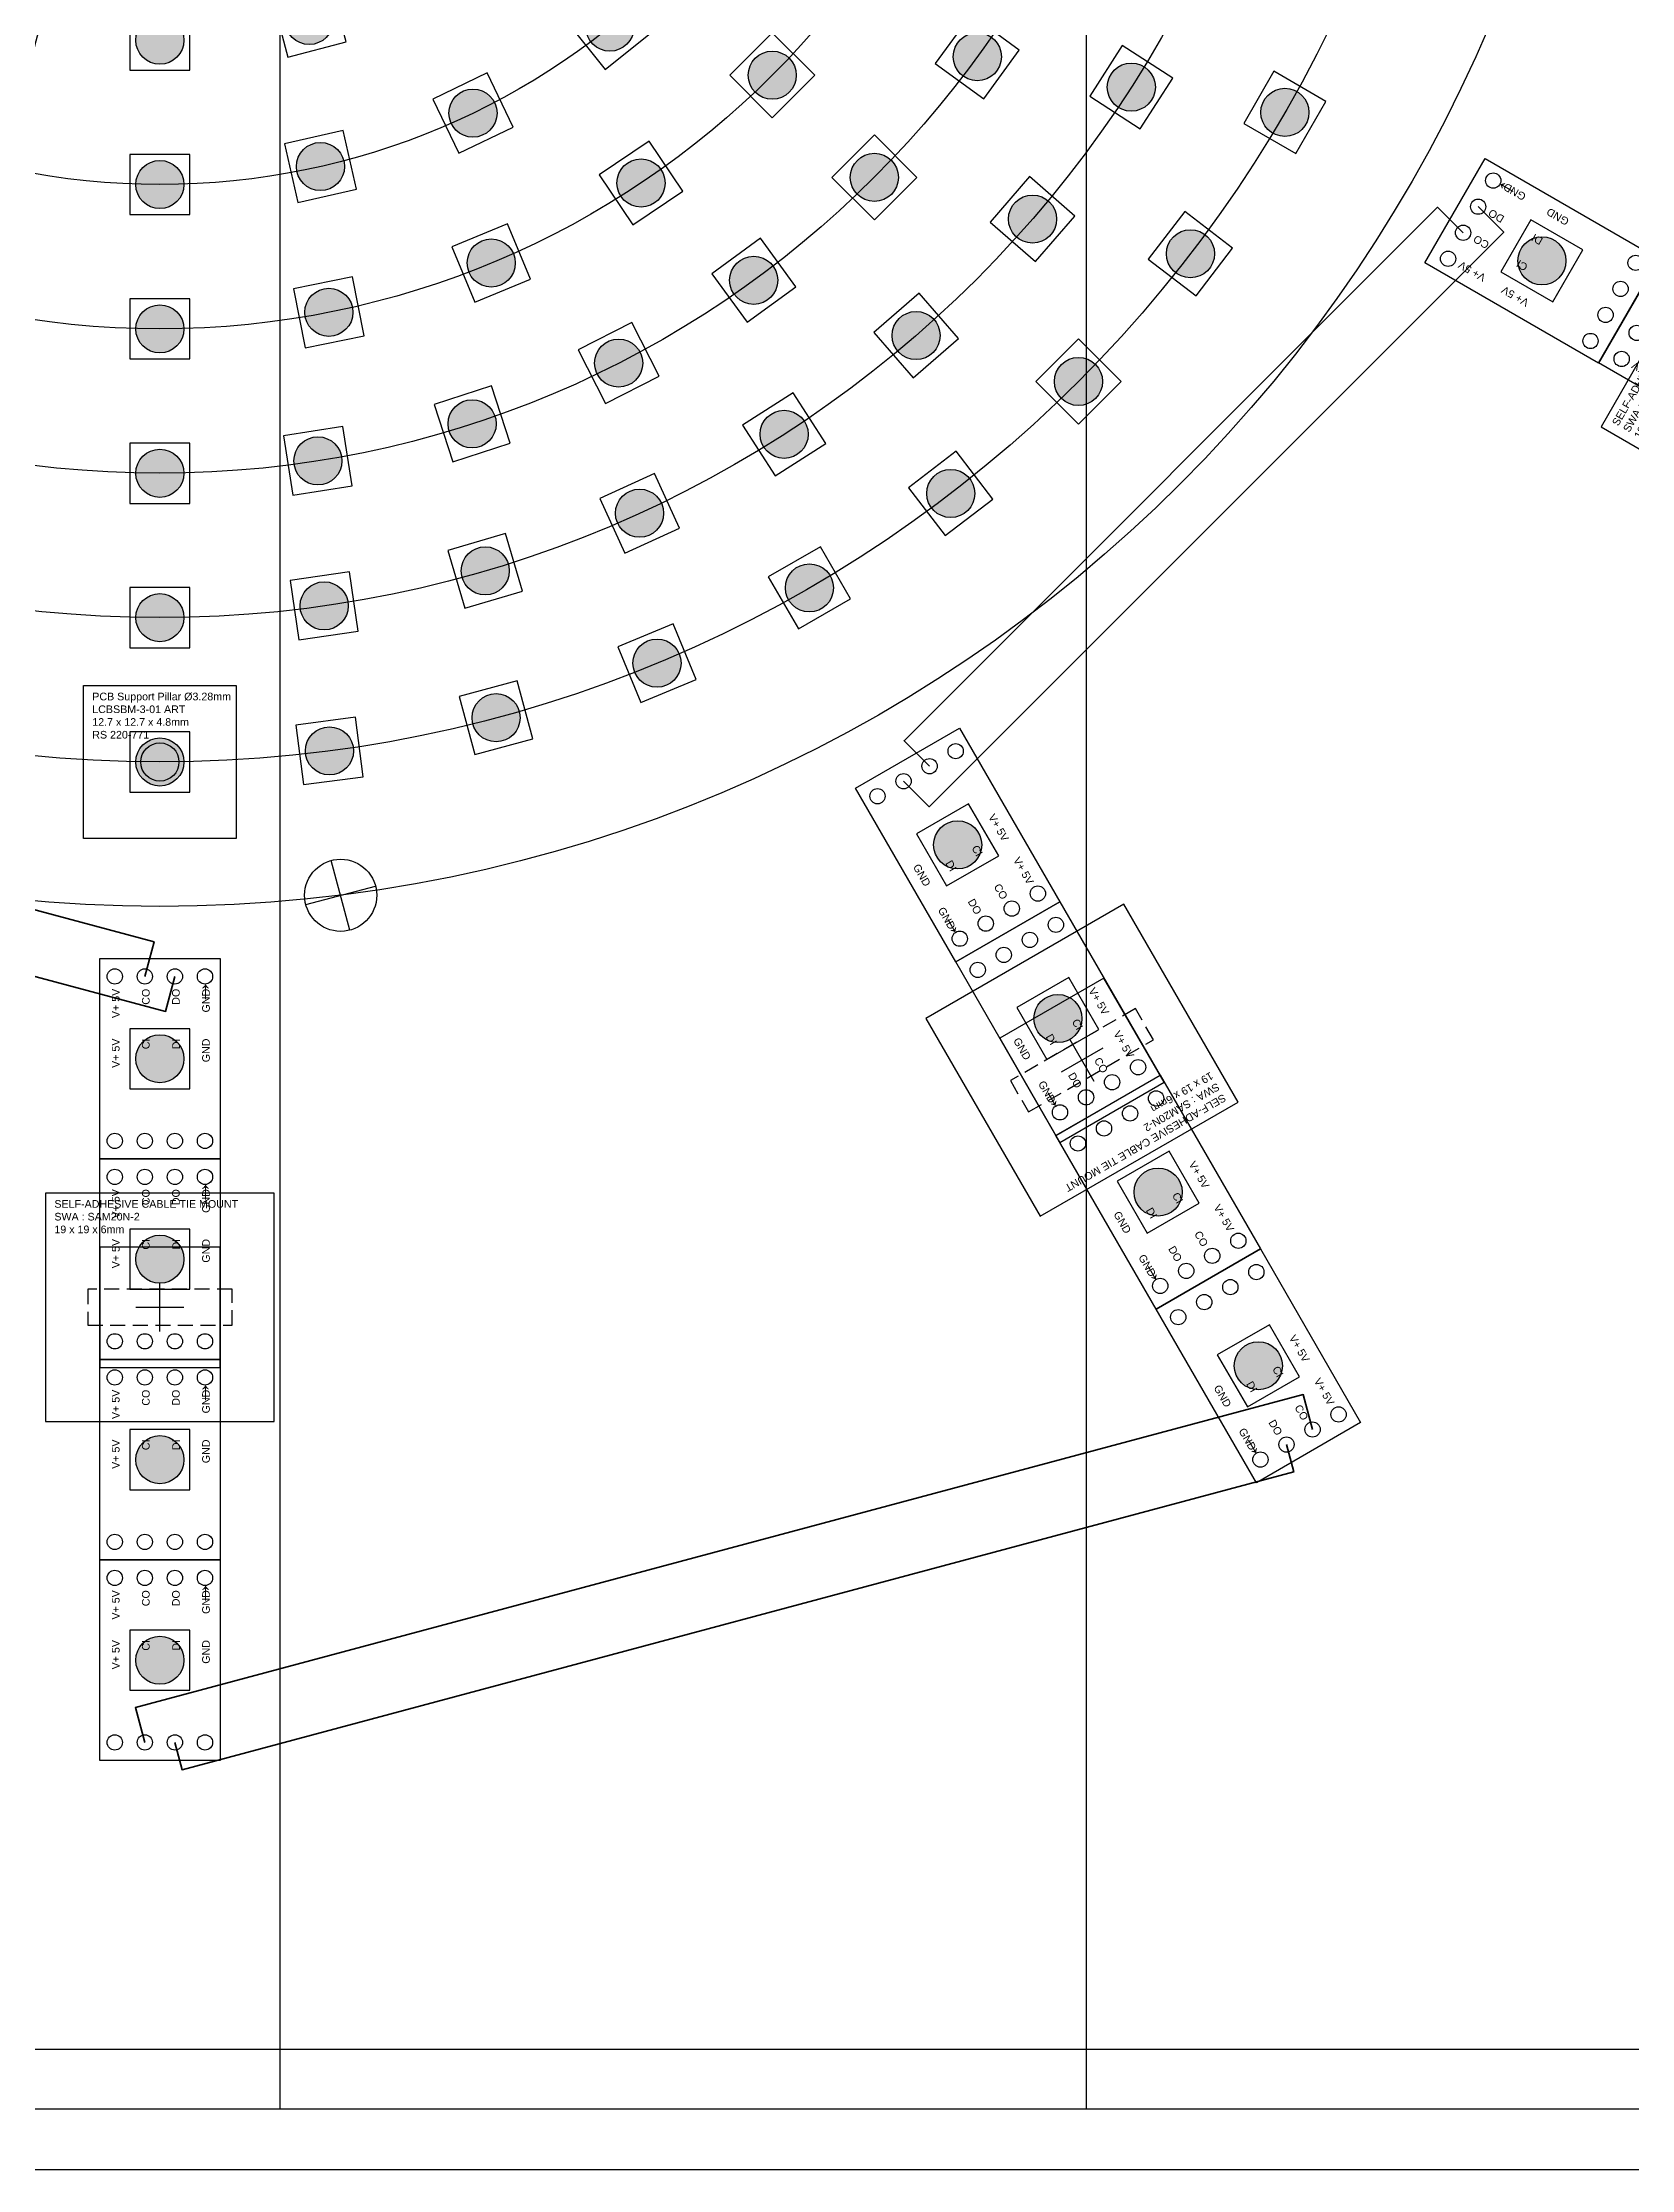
# Model space of a CAD drawing. Header units: millimetres. Extents: x 2050 to 3932, y -1485 to -693.
# Drawn here: x 2770.6 to 2902.7, y -1277.8 to -1101 of the extents above; entities that cross this region are included whole.
import ezdxf

# ---------------------------------------------------------------- set-up
doc = ezdxf.new("R2010")
doc.units = ezdxf.units.MM
doc.header["$LTSCALE"] = 10
doc.header["$MEASUREMENT"] = 0
doc.linetypes.add('DASHED', pattern=[0.75, 0.5, -0.25])
doc.layers.get('0').update_dxf_attribs({"color": 8})
for name, color, linetype, lineweight in [('Colour0', 2, 'Continuous', 35), ('Colour6', 80, 'Continuous', 35), ('VERO CUT', 252, 'Continuous', 35)]:
    doc.layers.add(name, color=color, linetype=linetype, lineweight=lineweight)
for name, color, linetype in [('Component', 210, 'Continuous'), ('LED SMD 5050', 40, 'Continuous'), ('LED Strip', 30, 'Continuous'), ('vero Pins', 30, 'Continuous')]:
    doc.layers.add(name, color=color, linetype=linetype)
doc.layers.add('Layout Page', color=253, linetype='Continuous', plot=False)
doc.styles.get("Standard").update_dxf_attribs({"font": 'arial.ttf'})

# ---------------------------------------------------------------- blocks, each defined once
blk = doc.blocks.new('SMD 5050')
at = {"layer": 'LED SMD 5050'}
blk.add_hatch(color=256, dxfattribs=at).paths.add_polyline_path([(2, 0, 1), (-2, 0, 1)])
blk.add_lwpolyline([(-2.5, 2.5), (-2.5, -2.5), (2.5, -2.5), (2.5, 2.5)], close=True, dxfattribs=at)
blk.add_circle((0, 0), 2, dxfattribs=at)
blk = doc.blocks.new('DotStar 240mm Disc')
at = {"layer": 'vero Pins'}
for radius in [120, 108, 96, 84, 72, 60]:
    blk.add_circle((0, 0), radius, dxfattribs=at)
for p, rotation in [((-12.42, -46.36), 165), ((12.42, -46.36), 194.9999999999999), ((37.41, -46.91), 218.5714285714285), ((0, -48), 180), ((67.96, -49.37), 234), ((50.91, -50.91), 224.9999999999999), ((80.76, -51.9), 237.2727272727272), ((26.03, -54.06), 205.7142857142857), ((93.53, -54), 239.9999999999999), ((13.35, -58.5), 192.8571428571429), ((40, -59.87), 213.7499999999999), ((59.4, -59.4), 224.9999999999999), ((0, -60), 180), ((72.55, -62.87), 229.090909090909), ((27.55, -66.52), 202.5000000000001), ((85.68, -65.75), 232.4999999999999), ((49.37, -67.96), 216), ((14.05, -70.62), 191.25), ((0, -72), 180), ((62.87, -72.55), 220.9090909090909), ((38.14, -74.84), 206.9999999999999), ((76.37, -76.37), 224.9999999999999), ((25.96, -79.89), 198), ((51.9, -80.76), 212.7272727272727), ((13.14, -82.97), 189), ((0, -84), 180), ((65.75, -85.68), 217.5), ((39.88, -87.32), 204.5454545454545), ((27.05, -92.11), 196.3636363636363), ((54, -93.53), 209.9999999999999), ((0, -96), 180), ((13.66, -95.02), 188.1818181818181), ((41.33, -99.78), 202.4999999999999), ((27.95, -104.32), 194.9999999999999), ((14.1, -107.08), 187.4999999999999), ((0, -108), 180)]:
    blk.add_blockref('SMD 5050', p, dxfattribs=dict(at, rotation=rotation))
blk = doc.blocks.new('*U130')
at = {"layer": 'Layout Page'}
blk.add_lwpolyline([(-105, 148.5), (105, 148.5), (105, -148.5), (-105, -148.5)], close=True, dxfattribs=at)
blk = doc.blocks.new('*U131')
at = {"layer": 'vero Pins', "color": 0, "linetype": 'ByBlock', "lineweight": -2, "transparency": 16777216}
for p, rotation in [((2895.36, -1124.28), 180), ((2708.86, -1167.78), 90)]:
    blk.add_blockref('*U130', p, dxfattribs=dict(at, rotation=rotation))
blk = doc.blocks.new('PCB support Pillar')
at = {"layer": 'Component'}
blk.add_lwpolyline([(0, 0), (12.7, 0), (12.7, -12.7), (0, -12.7)], close=True, dxfattribs=at)
blk.add_circle((6.35, -6.35), 1.59, dxfattribs=at)
at = {"layer": 'Component', "insert": (0.73, -0.59), "char_height": 0.635, "width": 17.0886, "attachment_point": 1}
blk.add_mtext('PCB Support Pillar %%C3.28mm\\PLCBSBM-3-01 ART\\P12.7 x 12.7 x 4.8mm\\PRS 220-771', dxfattribs=at)
blk = doc.blocks.new('DotStar Strip 60')
at = {"color": 1}
for centre in [(-3.75, 15.17), (-1.25, 15.17), (1.25, 15.17), (3.75, 15.17), (-3.75, 1.5), (-1.25, 1.5), (1.25, 1.5), (3.75, 1.5)]:
    blk.add_circle(centre, 0.635, dxfattribs=at)
at = {"layer": 'LED Strip'}
blk.add_lwpolyline([(5, 16.67), (5, 0), (-5, 0), (-5, 16.67)], close=True, dxfattribs=at)
at = {"layer": 'vero Pins'}
blk.add_blockref('SMD 5050', (0, 8.33), dxfattribs=at)
at = {"color": 4, "width": 7.3862, "attachment_point": 9, "rotation": 90}
for s, insert, char_height in [('{\\fArial|b1|i0|c0|p34;→}', (4.16, 14.94), 1.5), ('V+ 5V', (-3.34, 14.15), 0.635), ('CO', (-0.84, 14.15), 0.635), ('DO', (1.66, 14.15), 0.635), ('GND', (4.16, 14.15), 0.635), ('V+ 5V', (-3.34, 10.01), 0.635), ('CI', (-0.84, 10.01), 0.635), ('DI', (1.66, 10.01), 0.635), ('GND', (4.16, 10.01), 0.635)]:
    blk.add_mtext(s, dxfattribs=dict(at, insert=insert, char_height=char_height))
blk = doc.blocks.new('Indicator OUT (DotStar x 4)')
at = {"layer": 'Component'}
for points in [[(-9.5, 9.5), (-9.5, -9.5), (9.5, -9.5), (9.5, 9.5)], [(-5, 5), (-5, -5), (5, -5), (5, 5)]]:
    blk.add_lwpolyline(points, close=True, dxfattribs=at)
for points in [[(0, -2), (0, 2)], [(-2, 0), (2, 0)]]:
    blk.add_lwpolyline(points, dxfattribs=at)
at = {"layer": 'Component', "color": 252, "linetype": 'DASHED', "ltscale": 0.25}
blk.add_lwpolyline([(6, 1.5), (-6, 1.5), (-6, -1.5), (6, -1.5)], close=True, dxfattribs=at)
at = {"layer": 'vero Pins'}
for p in [(0, 21), (0, 4.33), (0, -12.33), (0, -29)]:
    blk.add_blockref('DotStar Strip 60', p, dxfattribs=at)
at = {"layer": 'Component', "insert": (-8.77, 8.91), "char_height": 0.635, "width": 17.0886, "attachment_point": 1}
blk.add_mtext('SELF-ADHESIVE CABLE TIE MOUNT\\PSWA : SAM20N-2\\P19 x 19 x 6mm', dxfattribs=at)
blk = doc.blocks.new('Indicator IN (DotStar x 4)')
at = {"layer": 'Component'}
for points in [[(9.5, -9.5), (9.5, 9.5), (-9.5, 9.5), (-9.5, -9.5)], [(5, -5), (5, 5), (-5, 5), (-5, -5)]]:
    blk.add_lwpolyline(points, close=True, dxfattribs=at)
for points in [[(0, 2), (0, -2)], [(2, 0), (-2, 0)]]:
    blk.add_lwpolyline(points, dxfattribs=at)
at = {"layer": 'Component', "color": 252, "linetype": 'DASHED', "ltscale": 0.25}
blk.add_lwpolyline([(-6, -1.5), (6, -1.5), (6, 1.5), (-6, 1.5)], close=True, dxfattribs=at)
at = {"layer": 'vero Pins', "rotation": 180}
for p in [(0, 37.67), (0, 21), (0, 4.33), (0, -12.33)]:
    blk.add_blockref('DotStar Strip 60', p, dxfattribs=at)
at = {"layer": 'Component', "insert": (8.77, -8.91), "char_height": 0.635, "width": 17.0886, "attachment_point": 1, "rotation": 180}
blk.add_mtext('SELF-ADHESIVE CABLE TIE MOUNT\\PSWA : SAM20N-2\\P19 x 19 x 6mm', dxfattribs=at)

msp = doc.modelspace()

# ---------------------------------------------------------------- linework, layer by layer
for points in [[(2796.16, -1174.76), (2794.61, -1168.96)], [(2792.49, -1172.64), (2798.28, -1171.09)]]:
    msp.add_lwpolyline(points)
msp.add_circle((2795.39, -1171.86), 3)
at = {"layer": 'Colour0'}
for points in [[(2888.71, -1116.78), (2886.58, -1114.66), (2842.23, -1159.01), (2844.35, -1161.13)], [(2779.11, -1178.61), (2779.88, -1175.72), (2719.3, -1159.48), (2718.52, -1162.38)], [(2876.19, -1216.27), (2875.41, -1213.37), (2778.33, -1239.38), (2779.11, -1242.28)]]:
    msp.add_lwpolyline(points, dxfattribs=at)
at = {"layer": 'Colour6'}
for points in [[(2889.96, -1114.61), (2892.08, -1116.74), (2844.31, -1164.5), (2842.19, -1162.38)], [(2781.61, -1178.61), (2780.83, -1181.51), (2715.58, -1164.03), (2716.36, -1161.13)], [(2874.02, -1217.52), (2874.63, -1219.79), (2782.21, -1244.55), (2781.61, -1242.28)]]:
    msp.add_lwpolyline(points, dxfattribs=at)
at = {"layer": 'vero Pins'}
for points in [[(2555.36, -1277.78), (3005.36, -1277.78), (3005.36, -827.78), (2555.36, -827.78)], [(2565.36, -1267.78), (2995.36, -1267.78), (2995.36, -837.78), (2565.36, -837.78)]]:
    msp.add_lwpolyline(points, close=True, dxfattribs=at)

# ---------------------------------------------------------------- block references
for p, rotation in [((2913.15, -1129.45), 240), ((2780.36, -1206.11), 180)]:
    msp.add_blockref('Indicator IN (DotStar x 4)', p, dxfattribs=dict(rotation=rotation))
at = {"layer": 'VERO CUT'}
msp.add_blockref('PCB support Pillar', (2774.01, -1154.43), dxfattribs=at)
at = {"layer": 'vero Pins'}
for name, p in [('*U131', (0, 0)), ('DotStar 240mm Disc', (2780.36, -1052.78))]:
    msp.add_blockref(name, p, dxfattribs=at)
at = {"layer": 'vero Pins', "rotation": 209.9999999999999}
msp.add_blockref('Indicator OUT (DotStar x 4)', (2857.02, -1185.57), dxfattribs=at)

doc.saveas('drawing.dxf')
